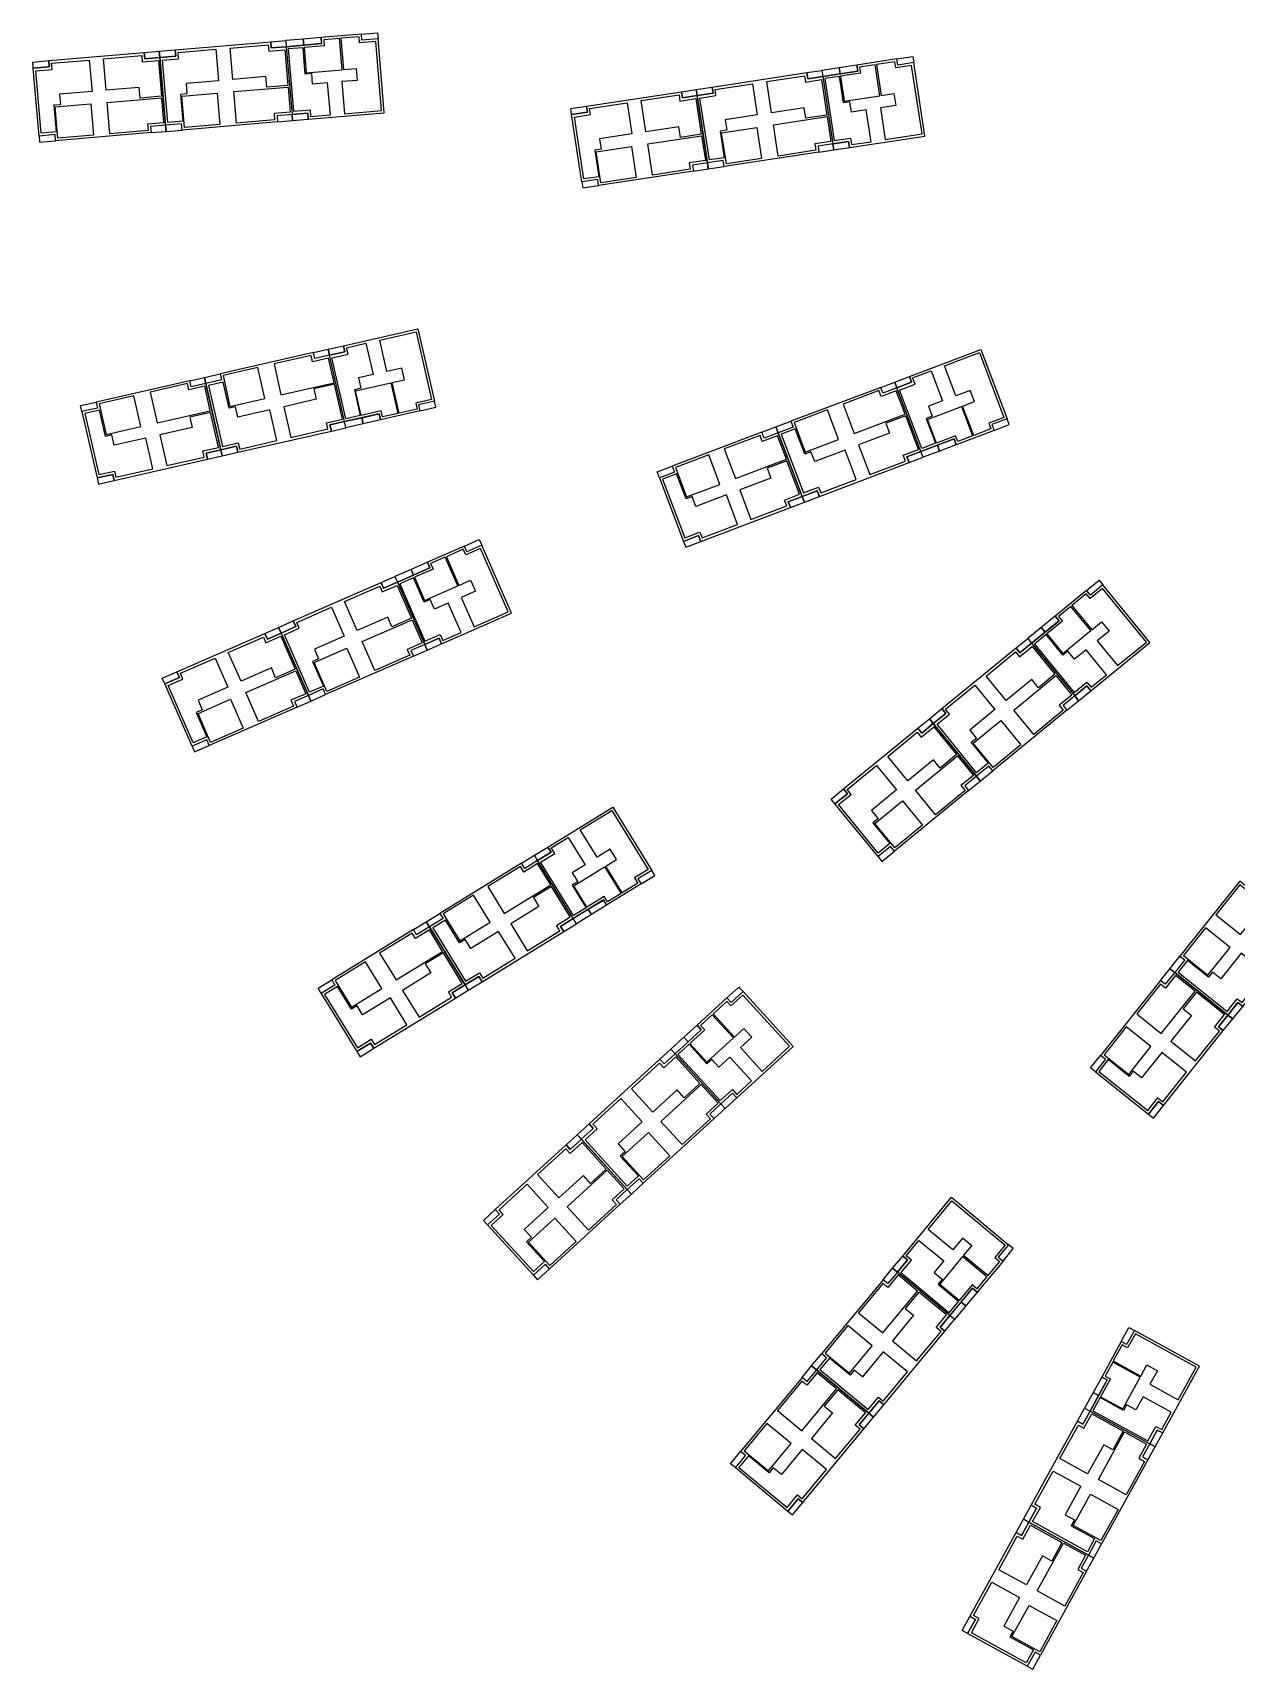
# Model space of a CAD drawing. Header units: millimetres. Extents: x 2243236 to 2245245, y 377909 to 380965.
# Drawn here: x 2243352 to 2243575.9, y 377953.7 to 378258.2 of the extents above; entities that cross this region are included whole.
import ezdxf

# ---------------------------------------------------------------- set-up
doc = ezdxf.new("R2010")
doc.units = ezdxf.units.MM
for name, color, linetype in [('планировка_квартир_1_тип_балконы', 6, 'Continuous'), ('планировка_квартир_1_тип_двухкомнатные', 2, 'Continuous'), ('планировка_квартир_1_тип_контур', 249, 'Continuous'), ('планировка_квартир_1_тип_однокомнатная', 5, 'Continuous'), ('планировка_квартир_1_тип_трехкомнатные', 1, 'Continuous'), ('планировка_квартир_тип_2_балконы', 6, 'Continuous'), ('планировка_квартир_тип_2_двухкомнатные', 2, 'Continuous'), ('планировка_квартир_тип_2_контур', 249, 'Continuous'), ('планировка_квартир_тип_2_однокомнатные', 5, 'Continuous'), ('планировка_квартир_тип_2_трехкомнатные', 1, 'Continuous')]:
    doc.layers.add(name, color=color, linetype=linetype)

msp = doc.modelspace()

# ---------------------------------------------------------------- linework, layer by layer
at = {"layer": 'планировка_квартир_1_тип_балконы'}
for points in [[(2243399.13, 378255.59), (2243402.39, 378255.87), (2243402.29, 378257.01), (2243399.03, 378256.73)], [(2243402.39, 378255.87), (2243405.7, 378256.15), (2243405.6, 378257.29), (2243402.29, 378257.01)], [(2243413.2, 378256.79), (2243413.1, 378257.93), (2243416.1, 378258.18), (2243416.2, 378257.05)], [(2243512.89, 378252.17), (2243512.72, 378253.3), (2243515.69, 378253.75), (2243515.86, 378252.62)], [(2243498.93, 378250.04), (2243502.16, 378250.54), (2243501.99, 378251.67), (2243498.76, 378251.18)], [(2243502.16, 378250.54), (2243505.44, 378251.04), (2243505.27, 378252.17), (2243501.99, 378251.67)], [(2243400.3, 378241.83), (2243403.23, 378242.08), (2243403.14, 378243.22), (2243400.2, 378242.97)], [(2243501, 378236.39), (2243503.91, 378236.83), (2243503.74, 378237.96), (2243500.83, 378237.52)], [(2243406.92, 378199.28), (2243409.79, 378199.93), (2243410.05, 378198.82), (2243407.18, 378198.17)], [(2243512.33, 378193.19), (2243515.08, 378194.23), (2243515.48, 378193.16), (2243512.73, 378192.12)], [(2243423.76, 378188.94), (2243424.01, 378187.83), (2243426.94, 378188.49), (2243426.69, 378189.61)], [(2243409.99, 378185.82), (2243413.18, 378186.53), (2243413.43, 378185.42), (2243410.24, 378184.7)], [(2243413.18, 378186.53), (2243416.41, 378187.27), (2243416.67, 378186.16), (2243413.43, 378185.42)], [(2243530.42, 378185.27), (2243530.83, 378184.2), (2243533.64, 378185.27), (2243533.24, 378186.33)], [(2243520.28, 378181.43), (2243523.38, 378182.6), (2243523.78, 378181.54), (2243520.68, 378180.36)], [(2243517.21, 378180.28), (2243520.28, 378181.43), (2243520.68, 378180.36), (2243517.62, 378179.2)], [(2243432.74, 378161.62), (2243432.29, 378162.67), (2243435.04, 378163.87), (2243435.5, 378162.83)], [(2243419.81, 378155.96), (2243422.8, 378157.27), (2243422.35, 378158.32), (2243419.35, 378157.01)], [(2243422.8, 378157.27), (2243425.84, 378158.6), (2243425.39, 378159.65), (2243422.35, 378158.32)], [(2243548.74, 378153.53), (2243548.01, 378154.42), (2243550.34, 378156.32), (2243551.06, 378155.43)], [(2243540.33, 378146.67), (2243542.9, 378148.77), (2243542.18, 378149.65), (2243539.61, 378147.55)], [(2243537.81, 378144.59), (2243540.33, 378146.67), (2243539.61, 378147.55), (2243537.08, 378145.48)], [(2243425.34, 378143.31), (2243428.04, 378144.49), (2243427.58, 378145.53), (2243424.88, 378144.35)], [(2243546.54, 378133.9), (2243548.82, 378135.76), (2243548.1, 378136.65), (2243545.82, 378134.78)], [(2243445.29, 378105.14), (2243447.8, 378106.68), (2243448.4, 378105.71), (2243445.89, 378104.17)], [(2243464.56, 378100.77), (2243465.16, 378099.8), (2243467.72, 378101.37), (2243467.12, 378102.34)], [(2243452.52, 378093.38), (2243455.31, 378095.09), (2243455.91, 378094.11), (2243453.12, 378092.4)], [(2243455.31, 378095.09), (2243458.14, 378096.82), (2243458.74, 378095.85), (2243455.91, 378094.11)], [(2243481.89, 378077.75), (2243481.12, 378078.6), (2243483.34, 378080.62), (2243484.11, 378079.78)], [(2243473.88, 378070.44), (2243476.33, 378072.67), (2243475.56, 378073.52), (2243473.11, 378071.28)], [(2243471.47, 378068.22), (2243473.88, 378070.44), (2243473.11, 378071.28), (2243470.69, 378069.07)], [(2243480.78, 378058.03), (2243482.95, 378060.01), (2243482.18, 378060.86), (2243480.01, 378058.87)], [(2243511.95, 378028.31), (2243513.83, 378030.58), (2243514.71, 378029.85), (2243512.83, 378027.59)], [(2243531.6, 378030.37), (2243532.48, 378029.64), (2243534.39, 378031.96), (2243533.51, 378032.69)], [(2243524.67, 378022.02), (2243526.79, 378024.57), (2243527.67, 378023.84), (2243525.55, 378021.29)], [(2243522.58, 378019.5), (2243524.67, 378022.02), (2243525.55, 378021.29), (2243523.46, 378018.77)], [(2243555.47, 378014.11), (2243554.47, 378014.67), (2243555.92, 378017.3), (2243556.92, 378016.75)], [(2243550.24, 378004.61), (2243551.84, 378007.52), (2243550.84, 378008.07), (2243549.24, 378005.16)], [(2243548.67, 378001.74), (2243550.24, 378004.61), (2243549.24, 378005.16), (2243547.67, 378002.29)], [(2243560.77, 377995.08), (2243562.19, 377997.66), (2243561.19, 377998.21), (2243559.77, 377995.63)]]:
    msp.add_lwpolyline(points, close=True, dxfattribs=at)
at = {"layer": 'планировка_квартир_1_тип_двухкомнатные'}
for points in [[(2243400.46, 378243.56), (2243403.55, 378243.82), (2243403.65, 378242.58), (2243407.33, 378242.89), (2243406.82, 378248.86), (2243404.04, 378248.62), (2243403.87, 378250.57), (2243402.67, 378250.47), (2243402.25, 378255.4), (2243399.48, 378255.17)], [(2243501.05, 378238.13), (2243504.11, 378238.59), (2243504.3, 378237.36), (2243507.95, 378237.91), (2243507.05, 378243.83), (2243504.29, 378243.41), (2243503.99, 378245.35), (2243502.8, 378245.17), (2243502.06, 378250.06), (2243499.31, 378249.65)], [(2243407.61, 378197.68), (2243410.62, 378198.37), (2243410.34, 378199.58), (2243413.94, 378200.4), (2243415.27, 378194.57), (2243412.55, 378193.95), (2243412.98, 378192.04), (2243411.8, 378191.77), (2243412.9, 378186.94), (2243410.19, 378186.32)], [(2243513.22, 378191.7), (2243516.11, 378192.8), (2243515.67, 378193.96), (2243519.12, 378195.27), (2243521.24, 378189.67), (2243518.63, 378188.68), (2243519.32, 378186.85), (2243518.2, 378186.42), (2243519.95, 378181.79), (2243517.35, 378180.81)], [(2243424.94, 378145), (2243427.77, 378146.24), (2243428.27, 378145.09), (2243431.65, 378146.57), (2243429.26, 378152.06), (2243426.7, 378150.94), (2243425.91, 378152.73), (2243424.81, 378152.25), (2243422.82, 378156.79), (2243420.27, 378155.67)], [(2243545.7, 378135.42), (2243548.09, 378137.38), (2243548.88, 378136.41), (2243551.74, 378138.74), (2243547.95, 378143.38), (2243545.79, 378141.61), (2243544.55, 378143.13), (2243543.62, 378142.37), (2243540.48, 378146.2), (2243538.33, 378144.44)], [(2243446.45, 378103.85), (2243449.09, 378105.47), (2243448.43, 378106.53), (2243451.58, 378108.47), (2243454.71, 378103.36), (2243452.33, 378101.9), (2243453.36, 378100.23), (2243452.33, 378099.6), (2243454.92, 378095.38), (2243452.55, 378093.92)], [(2243479.85, 378059.5), (2243482.14, 378061.58), (2243482.98, 378060.66), (2243485.71, 378063.15), (2243481.67, 378067.57), (2243479.61, 378065.69), (2243478.28, 378067.13), (2243477.39, 378066.32), (2243474.06, 378069.98), (2243472, 378068.1)], [(2243513.46, 378027.46), (2243515.44, 378029.84), (2243514.47, 378030.64), (2243516.83, 378033.48), (2243521.44, 378029.66), (2243519.66, 378027.51), (2243521.16, 378026.26), (2243520.39, 378025.33), (2243524.21, 378022.17), (2243522.43, 378020.03)], [(2243559.42, 377996.18), (2243560.91, 377998.89), (2243562.01, 377998.29), (2243563.79, 378001.52), (2243558.54, 378004.41), (2243557.19, 378001.96), (2243555.48, 378002.9), (2243554.9, 378001.85), (2243550.56, 378004.23), (2243549.21, 378001.79)]]:
    msp.add_lwpolyline(points, close=True, dxfattribs=at)
at = {"layer": 'планировка_квартир_1_тип_контур'}
for points in [[(2243400.2, 378242.97), (2243403.14, 378243.22), (2243403.23, 378242.08), (2243417.37, 378243.28), (2243416.2, 378257.05), (2243413.2, 378256.79), (2243413.1, 378257.93), (2243405.6, 378257.29), (2243405.7, 378256.15), (2243399.13, 378255.59), (2243400.2, 378242.97)], [(2243500.83, 378237.52), (2243503.74, 378237.96), (2243503.91, 378236.83), (2243517.94, 378238.96), (2243515.86, 378252.62), (2243512.89, 378252.17), (2243512.72, 378253.3), (2243505.27, 378252.17), (2243505.45, 378251.04), (2243498.93, 378250.04), (2243500.83, 378237.52)], [(2243407.18, 378198.17), (2243410.05, 378198.82), (2243409.79, 378199.93), (2243423.63, 378203.08), (2243426.69, 378189.61), (2243423.76, 378188.94), (2243424.01, 378187.83), (2243416.67, 378186.16), (2243416.41, 378187.27), (2243409.99, 378185.82), (2243407.18, 378198.17)], [(2243512.73, 378192.12), (2243515.48, 378193.16), (2243515.08, 378194.23), (2243528.34, 378199.25), (2243533.24, 378186.33), (2243530.42, 378185.27), (2243530.83, 378184.2), (2243523.78, 378181.54), (2243523.38, 378182.6), (2243517.21, 378180.28), (2243512.73, 378192.12)], [(2243424.88, 378144.35), (2243427.58, 378145.53), (2243428.04, 378144.49), (2243441.03, 378150.17), (2243435.5, 378162.83), (2243432.74, 378161.62), (2243432.29, 378162.67), (2243425.39, 378159.65), (2243425.84, 378158.6), (2243419.81, 378155.96), (2243424.88, 378144.35)], [(2243545.82, 378134.78), (2243548.1, 378136.65), (2243548.82, 378135.76), (2243559.8, 378144.74), (2243551.06, 378155.43), (2243548.74, 378153.53), (2243548.01, 378154.42), (2243542.18, 378149.65), (2243542.9, 378148.77), (2243537.81, 378144.59), (2243545.82, 378134.78)], [(2243445.89, 378104.17), (2243448.4, 378105.71), (2243447.8, 378106.68), (2243459.89, 378114.11), (2243467.12, 378102.34), (2243464.56, 378100.77), (2243465.16, 378099.8), (2243458.74, 378095.85), (2243458.14, 378096.83), (2243452.52, 378093.38), (2243445.89, 378104.17)], [(2243480.01, 378058.87), (2243482.18, 378060.86), (2243482.95, 378060.01), (2243493.43, 378069.58), (2243484.11, 378079.78), (2243481.89, 378077.75), (2243481.12, 378078.6), (2243475.56, 378073.52), (2243476.33, 378072.67), (2243471.47, 378068.22), (2243480.01, 378058.87)], [(2243512.83, 378027.59), (2243514.71, 378029.85), (2243513.83, 378030.58), (2243522.88, 378041.5), (2243533.51, 378032.69), (2243531.6, 378030.37), (2243532.48, 378029.64), (2243527.67, 378023.84), (2243526.79, 378024.57), (2243522.58, 378019.5), (2243512.83, 378027.59)], [(2243559.77, 377995.63), (2243561.19, 377998.21), (2243562.19, 377997.66), (2243569.02, 378010.09), (2243556.92, 378016.75), (2243555.47, 378014.11), (2243554.47, 378014.67), (2243550.84, 378008.07), (2243551.84, 378007.52), (2243548.67, 378001.74), (2243559.77, 377995.63)]]:
    msp.add_lwpolyline(points, close=True, dxfattribs=at)
at = {"layer": 'планировка_квартир_1_тип_однокомнатная'}
for points in [[(2243409.53, 378251.31), (2243409.04, 378257.13), (2243406.1, 378256.88), (2243406.19, 378255.74), (2243402.43, 378255.42), (2243402.83, 378250.74)], [(2243509.59, 378246.46), (2243508.71, 378252.23), (2243505.8, 378251.79), (2243505.97, 378250.66), (2243502.23, 378250.09), (2243502.94, 378245.45)], [(2243418.6, 378193.05), (2243419.89, 378187.36), (2243417.01, 378186.7), (2243416.76, 378187.82), (2243413.08, 378186.98), (2243412.04, 378191.56)], [(2243524.75, 378188.63), (2243526.81, 378183.17), (2243524.05, 378182.12), (2243523.65, 378183.19), (2243520.12, 378181.85), (2243518.45, 378186.25)], [(2243431.03, 378155.25), (2243428.69, 378160.6), (2243425.99, 378159.42), (2243426.45, 378158.37), (2243422.98, 378156.86), (2243424.87, 378152.56)], [(2243548.8, 378146.94), (2243545.11, 378151.46), (2243542.83, 378149.59), (2243543.55, 378148.71), (2243540.62, 378146.32), (2243543.59, 378142.68)], [(2243458.35, 378103), (2243461.41, 378098.03), (2243458.89, 378096.48), (2243458.3, 378097.45), (2243455.08, 378095.47), (2243452.62, 378099.48)], [(2243482.32, 378071.17), (2243478.39, 378075.48), (2243476.21, 378073.49), (2243476.98, 378072.65), (2243474.19, 378070.1), (2243477.35, 378066.63)], [(2243525, 378030.49), (2243529.49, 378026.76), (2243527.61, 378024.49), (2243526.73, 378025.22), (2243524.32, 378022.31), (2243520.71, 378025.3)], [(2243558, 378008.02), (2243552.89, 378010.84), (2243551.46, 378008.25), (2243552.46, 378007.7), (2243550.64, 378004.39), (2243554.76, 378002.13)]]:
    msp.add_lwpolyline(points, close=True, dxfattribs=at)
at = {"layer": 'планировка_квартир_1_тип_трехкомнатные'}
for points in [[(2243409.98, 378243.12), (2243416.87, 378243.7), (2243415.78, 378256.55), (2243412.78, 378256.3), (2243412.68, 378257.44), (2243409.28, 378257.15), (2243409.77, 378251.33), (2243412.13, 378251.53), (2243412.32, 378249.32), (2243409.47, 378249.08)], [(2243510.58, 378238.31), (2243517.41, 378239.35), (2243515.48, 378252.1), (2243512.51, 378251.65), (2243512.33, 378252.78), (2243508.95, 378252.27), (2243509.83, 378246.49), (2243512.17, 378246.85), (2243512.51, 378244.66), (2243509.68, 378244.23)], [(2243416.54, 378200.99), (2243423.28, 378202.53), (2243426.14, 378189.95), (2243423.21, 378189.28), (2243423.46, 378188.17), (2243420.13, 378187.41), (2243418.83, 378193.1), (2243421.14, 378193.63), (2243420.65, 378195.79), (2243417.86, 378195.16)], [(2243521.61, 378196.21), (2243528.08, 378198.66), (2243532.64, 378186.6), (2243529.83, 378185.53), (2243530.24, 378184.47), (2243527.04, 378183.25), (2243524.97, 378188.71), (2243527.19, 378189.55), (2243526.4, 378191.63), (2243523.73, 378190.61)], [(2243434.09, 378147.64), (2243440.43, 378150.41), (2243435.26, 378162.23), (2243432.51, 378161.02), (2243432.05, 378162.07), (2243428.92, 378160.7), (2243431.25, 378155.35), (2243433.43, 378156.3), (2243434.31, 378154.27), (2243431.69, 378153.12)], [(2243553.8, 378140.43), (2243559.16, 378144.8), (2243551, 378154.79), (2243548.67, 378152.89), (2243547.95, 378153.77), (2243545.3, 378151.61), (2243548.99, 378147.09), (2243550.83, 378148.59), (2243552.23, 378146.87), (2243550.01, 378145.06)], [(2243453.84, 378109.86), (2243459.73, 378113.48), (2243466.49, 378102.49), (2243463.93, 378100.92), (2243464.53, 378099.94), (2243461.61, 378098.15), (2243458.56, 378103.13), (2243460.58, 378104.37), (2243459.42, 378106.25), (2243456.98, 378104.76)], [(2243487.67, 378064.94), (2243492.78, 378069.61), (2243484.08, 378079.13), (2243481.86, 378077.11), (2243481.09, 378077.95), (2243478.57, 378075.64), (2243482.5, 378071.33), (2243484.25, 378072.93), (2243485.75, 378071.29), (2243483.63, 378069.37)], [(2243518.53, 378035.53), (2243522.94, 378040.85), (2243532.87, 378032.62), (2243530.95, 378030.31), (2243531.83, 378029.58), (2243529.65, 378026.95), (2243525.16, 378030.67), (2243526.67, 378032.5), (2243524.96, 378033.91), (2243523.14, 378031.71)], [(2243565.07, 378003.85), (2243568.4, 378009.91), (2243557.1, 378016.13), (2243555.65, 378013.49), (2243554.65, 378014.04), (2243553, 378011.05), (2243558.12, 378008.23), (2243559.26, 378010.31), (2243561.2, 378009.24), (2243559.82, 378006.74)]]:
    msp.add_lwpolyline(points, close=True, dxfattribs=at)
at = {"layer": 'планировка_квартир_тип_2_балконы'}
for points in [[(2243396.25, 378256.5), (2243399.03, 378256.73), (2243399.13, 378255.59), (2243396.35, 378255.35)], [(2243354.94, 378252.99), (2243355.04, 378251.84), (2243352.06, 378251.59), (2243351.96, 378252.73)], [(2243372.72, 378254.5), (2243375.5, 378254.73), (2243375.59, 378253.59), (2243372.81, 378253.35)], [(2243378.48, 378254.99), (2243378.57, 378253.84), (2243375.59, 378253.59), (2243375.5, 378254.73)], [(2243496, 378250.76), (2243498.76, 378251.18), (2243498.93, 378250.04), (2243496.17, 378249.62)], [(2243472.65, 378247.21), (2243475.4, 378247.63), (2243475.58, 378246.5), (2243472.82, 378246.08)], [(2243478.36, 378248.08), (2243478.53, 378246.94), (2243475.58, 378246.5), (2243475.4, 378247.63)], [(2243455.01, 378244.54), (2243455.18, 378243.4), (2243452.22, 378242.95), (2243452.05, 378244.09)], [(2243373.89, 378240.73), (2243373.98, 378239.6), (2243376.76, 378239.83), (2243376.67, 378240.97)], [(2243376.67, 378240.97), (2243376.76, 378239.83), (2243379.74, 378240.08), (2243379.65, 378241.22), (2243376.67, 378240.97)], [(2243397.42, 378242.73), (2243397.52, 378241.6), (2243400.3, 378241.83), (2243400.2, 378242.97)], [(2243353.13, 378238.97), (2243353.23, 378237.83), (2243356.21, 378238.08), (2243356.11, 378239.22), (2243353.13, 378238.97)], [(2243498.07, 378237.1), (2243498.24, 378235.97), (2243501, 378236.39), (2243500.83, 378237.52)], [(2243477.48, 378233.98), (2243477.65, 378232.85), (2243480.61, 378233.3), (2243480.43, 378234.42), (2243477.48, 378233.98)], [(2243474.72, 378233.56), (2243474.89, 378232.43), (2243477.65, 378232.85), (2243477.48, 378233.98)], [(2243454.12, 378230.43), (2243454.3, 378229.3), (2243457.25, 378229.75), (2243457.08, 378230.88), (2243454.12, 378230.43)], [(2243404.46, 378197.55), (2243404.2, 378198.66), (2243406.92, 378199.28), (2243407.18, 378198.17)], [(2243384.14, 378192.93), (2243383.89, 378194.04), (2243386.81, 378194.7), (2243387.06, 378193.59), (2243384.14, 378192.93)], [(2243381.42, 378192.31), (2243381.17, 378193.42), (2243383.89, 378194.04), (2243384.14, 378192.93)], [(2243510.12, 378191.13), (2243509.72, 378192.2), (2243512.33, 378193.19), (2243512.73, 378192.12)], [(2243361.11, 378187.69), (2243360.86, 378188.8), (2243363.78, 378189.47), (2243364.03, 378188.35), (2243361.11, 378187.69)], [(2243407.52, 378184.08), (2243410.24, 378184.7), (2243409.99, 378185.82), (2243407.26, 378185.2)], [(2243490.64, 378183.76), (2243490.23, 378184.83), (2243493.03, 378185.89), (2243493.44, 378184.82), (2243490.64, 378183.76)], [(2243488.03, 378182.77), (2243487.63, 378183.84), (2243490.23, 378184.83), (2243490.64, 378183.76)], [(2243384.49, 378178.84), (2243387.21, 378179.46), (2243386.95, 378180.58), (2243384.23, 378179.96)], [(2243390.12, 378180.12), (2243389.87, 378181.24), (2243386.95, 378180.58), (2243387.21, 378179.46)], [(2243515.01, 378178.21), (2243517.62, 378179.2), (2243517.21, 378180.28), (2243514.6, 378179.29)], [(2243468.55, 378175.4), (2243468.14, 378176.46), (2243470.94, 378177.52), (2243471.35, 378176.45), (2243468.55, 378175.4)], [(2243367.09, 378174.88), (2243366.84, 378176), (2243363.92, 378175.34), (2243364.18, 378174.22)], [(2243492.92, 378169.85), (2243495.53, 378170.84), (2243495.12, 378171.92), (2243492.51, 378170.93)], [(2243498.33, 378171.9), (2243497.92, 378172.97), (2243495.12, 378171.92), (2243495.53, 378170.84)], [(2243476.23, 378163.54), (2243475.83, 378164.61), (2243473.03, 378163.55), (2243473.44, 378162.48)], [(2243416.79, 378155.89), (2243419.35, 378157.01), (2243419.81, 378155.96), (2243417.25, 378154.84)], [(2243395.15, 378146.43), (2243397.71, 378147.55), (2243398.17, 378146.49), (2243395.61, 378145.37)], [(2243400.44, 378148.74), (2243400.91, 378147.69), (2243398.17, 378146.49), (2243397.71, 378147.55)], [(2243422.33, 378143.24), (2243422.78, 378142.19), (2243425.34, 378143.31), (2243424.88, 378144.35)], [(2243534.92, 378143.72), (2243537.08, 378145.48), (2243537.81, 378144.59), (2243535.64, 378142.83)], [(2243378.8, 378139.28), (2243379.26, 378138.22), (2243376.53, 378137.03), (2243376.06, 378138.08)], [(2243400.68, 378133.77), (2243401.14, 378132.72), (2243403.7, 378133.84), (2243403.24, 378134.89)], [(2243403.24, 378134.89), (2243403.7, 378133.84), (2243406.44, 378135.04), (2243405.98, 378136.09), (2243403.24, 378134.89)], [(2243543.66, 378133.02), (2243544.38, 378132.13), (2243546.54, 378133.9), (2243545.82, 378134.78)], [(2243516.62, 378128.77), (2243518.78, 378130.54), (2243519.51, 378129.65), (2243517.35, 378127.88)], [(2243521.1, 378132.43), (2243521.83, 378131.54), (2243519.51, 378129.65), (2243518.78, 378130.54)], [(2243381.6, 378125.42), (2243382.06, 378124.38), (2243384.8, 378125.58), (2243384.34, 378126.62), (2243381.6, 378125.42)], [(2243527.52, 378119.84), (2243528.25, 378118.96), (2243530.56, 378120.85), (2243529.84, 378121.73), (2243527.52, 378119.84)], [(2243525.36, 378118.07), (2243526.09, 378117.19), (2243528.25, 378118.96), (2243527.52, 378119.84)], [(2243502.81, 378117.49), (2243503.54, 378116.59), (2243501.22, 378114.7), (2243500.49, 378115.59)], [(2243509.23, 378104.9), (2243509.95, 378104.01), (2243512.27, 378105.9), (2243511.55, 378106.79), (2243509.23, 378104.9)], [(2243443.51, 378102.71), (2243442.92, 378103.68), (2243445.29, 378105.14), (2243445.89, 378104.17)], [(2243425.77, 378091.8), (2243425.17, 378092.77), (2243427.72, 378094.34), (2243428.32, 378093.37), (2243425.77, 378091.8)], [(2243423.39, 378090.34), (2243422.79, 378091.31), (2243425.17, 378092.77), (2243425.77, 378091.8)], [(2243450.75, 378090.94), (2243453.12, 378092.4), (2243452.52, 378093.38), (2243450.15, 378091.92)], [(2243564.42, 378083.33), (2243563.53, 378084.04), (2243565.4, 378086.37), (2243566.29, 378085.66), (2243564.42, 378083.33)], [(2243405.64, 378079.43), (2243405.05, 378080.41), (2243407.59, 378081.97), (2243408.19, 378081), (2243405.64, 378079.43)], [(2243435.55, 378081.6), (2243434.95, 378082.58), (2243432.4, 378081.01), (2243433, 378080.03)], [(2243562.68, 378081.15), (2243561.79, 378081.86), (2243563.53, 378084.04), (2243564.42, 378083.33)], [(2243430.62, 378078.57), (2243433, 378080.03), (2243432.4, 378081.01), (2243430.02, 378079.55)], [(2243577.08, 378077.03), (2243576.18, 378077.75), (2243574.31, 378075.42), (2243575.21, 378074.7)], [(2243573.47, 378072.52), (2243575.21, 378074.7), (2243574.31, 378075.42), (2243572.57, 378073.24)], [(2243415.42, 378069.23), (2243414.82, 378070.21), (2243412.27, 378068.65), (2243412.88, 378067.67)], [(2243468.63, 378067.19), (2243470.69, 378069.07), (2243471.47, 378068.22), (2243469.41, 378066.34)], [(2243549.67, 378064.88), (2243548.78, 378065.59), (2243550.65, 378067.93), (2243551.54, 378067.21), (2243549.67, 378064.88)], [(2243477.95, 378056.99), (2243478.72, 378056.15), (2243480.78, 378058.03), (2243480.01, 378058.87)], [(2243562.33, 378058.59), (2243561.43, 378059.3), (2243559.56, 378056.97), (2243560.46, 378056.25)], [(2243455.46, 378055.16), (2243456.23, 378054.31), (2243454.02, 378052.3), (2243453.25, 378053.15)], [(2243451.19, 378051.27), (2243453.25, 378053.15), (2243454.03, 378052.3), (2243451.96, 378050.42)], [(2243460.5, 378041.06), (2243461.27, 378040.22), (2243463.33, 378042.1), (2243462.56, 378042.95)], [(2243462.56, 378042.95), (2243463.33, 378042.1), (2243465.54, 378044.12), (2243464.77, 378044.96), (2243462.56, 378042.95)], [(2243438.01, 378039.24), (2243438.79, 378038.39), (2243436.58, 378036.37), (2243435.8, 378037.22)], [(2243445.12, 378027.02), (2243445.89, 378026.18), (2243448.1, 378028.19), (2243447.33, 378029.04), (2243445.12, 378027.02)], [(2243511.05, 378025.44), (2243510.17, 378026.17), (2243511.95, 378028.31), (2243512.83, 378027.59)], [(2243521.68, 378016.62), (2243523.46, 378018.77), (2243522.58, 378019.5), (2243520.8, 378017.36)], [(2243497.75, 378009.4), (2243496.87, 378010.13), (2243498.78, 378012.43), (2243499.66, 378011.7), (2243497.75, 378009.4)], [(2243495.97, 378007.25), (2243495.09, 378007.98), (2243496.87, 378010.13), (2243497.75, 378009.4)], [(2243510.3, 378002.89), (2243509.41, 378003.62), (2243507.5, 378001.32), (2243508.39, 378000.58)], [(2243506.61, 377998.44), (2243508.39, 378000.58), (2243507.5, 378001.32), (2243505.72, 377999.17)], [(2243546.32, 377999.85), (2243547.67, 378002.29), (2243548.67, 378001.74), (2243547.33, 377999.29)], [(2243482.68, 377991.21), (2243481.8, 377991.94), (2243483.71, 377994.25), (2243484.59, 377993.52), (2243482.68, 377991.21)], [(2243558.42, 377993.19), (2243559.42, 377992.64), (2243560.77, 377995.08), (2243559.77, 377995.63)], [(2243495.22, 377984.7), (2243494.34, 377985.43), (2243492.43, 377983.13), (2243493.32, 377982.4)], [(2243534.93, 377979.15), (2243536.28, 377981.6), (2243537.29, 377981.04), (2243535.94, 377978.6)], [(2243537.72, 377984.22), (2243538.73, 377983.66), (2243537.29, 377981.04), (2243536.28, 377981.6)], [(2243548.38, 377974.94), (2243549.38, 377974.39), (2243550.82, 377977.01), (2243549.82, 377977.56), (2243548.38, 377974.94)], [(2243547.04, 377972.49), (2243548.04, 377971.94), (2243549.38, 377974.39), (2243548.38, 377974.94)], [(2243526.33, 377963.52), (2243527.34, 377962.97), (2243525.9, 377960.35), (2243524.89, 377960.9)], [(2243537, 377954.24), (2243538, 377953.69), (2243539.44, 377956.31), (2243538.44, 377956.86), (2243537, 377954.24)]]:
    msp.add_lwpolyline(points, close=True, dxfattribs=at)
at = {"layer": 'планировка_квартир_тип_2_двухкомнатные'}
for points in [[(2243388.68, 378255.34), (2243395.76, 378255.94), (2243395.86, 378254.77), (2243398.87, 378255.03), (2243399.43, 378248.38), (2243395.49, 378248.04), (2243395.33, 378250.01), (2243389.18, 378249.49)], [(2243365.15, 378253.34), (2243372.23, 378253.94), (2243372.33, 378252.77), (2243375.33, 378253.03), (2243375.9, 378246.38), (2243371.96, 378246.04), (2243371.79, 378248.01), (2243365.64, 378247.49)], [(2243488.52, 378249.11), (2243495.55, 378250.17), (2243495.73, 378249.01), (2243498.71, 378249.46), (2243499.71, 378242.87), (2243495.8, 378242.27), (2243495.5, 378244.22), (2243489.4, 378243.3)], [(2243399.46, 378248.08), (2243399.86, 378243.42), (2243396.85, 378243.16), (2243396.95, 378241.97), (2243389.87, 378241.37), (2243389.37, 378247.22)], [(2243465.17, 378245.56), (2243472.2, 378246.63), (2243472.37, 378245.47), (2243475.35, 378245.92), (2243476.35, 378239.33), (2243472.45, 378238.72), (2243472.15, 378240.68), (2243466.05, 378239.75)], [(2243375.92, 378246.08), (2243376.32, 378241.42), (2243373.32, 378241.16), (2243373.42, 378239.97), (2243366.33, 378239.37), (2243365.84, 378245.22)], [(2243499.75, 378242.57), (2243500.46, 378237.94), (2243497.47, 378237.49), (2243497.65, 378236.31), (2243490.63, 378235.24), (2243489.75, 378241.05)], [(2243476.4, 378239.02), (2243477.1, 378234.4), (2243474.12, 378233.95), (2243474.3, 378232.77), (2243467.27, 378231.7), (2243466.39, 378237.5)], [(2243408.02, 378193.07), (2243406.98, 378197.63), (2243404.04, 378196.97), (2243403.78, 378198.13), (2243396.85, 378196.55), (2243398.15, 378190.83)], [(2243384.99, 378187.84), (2243383.95, 378192.4), (2243381.01, 378191.73), (2243380.74, 378192.89), (2243373.81, 378191.32), (2243375.12, 378185.59)], [(2243399.96, 378182.88), (2243406.89, 378184.46), (2243406.63, 378185.6), (2243409.57, 378186.27), (2243408.09, 378192.77), (2243404.23, 378191.91), (2243404.67, 378189.98), (2243398.65, 378188.61)], [(2243514.27, 378187.2), (2243512.61, 378191.57), (2243509.79, 378190.5), (2243509.37, 378191.62), (2243502.72, 378189.1), (2243504.8, 378183.61)], [(2243376.92, 378177.64), (2243383.85, 378179.22), (2243383.59, 378180.37), (2243386.53, 378181.03), (2243385.05, 378187.54), (2243381.2, 378186.67), (2243381.63, 378184.74), (2243375.62, 378183.37)], [(2243507.68, 378175.99), (2243514.33, 378178.5), (2243513.91, 378179.6), (2243516.73, 378180.67), (2243514.37, 378186.91), (2243510.67, 378185.51), (2243511.37, 378183.67), (2243505.6, 378181.48)], [(2243492.17, 378178.83), (2243490.52, 378183.21), (2243487.7, 378182.14), (2243487.28, 378183.25), (2243480.63, 378180.74), (2243482.71, 378175.25)], [(2243485.59, 378167.62), (2243492.24, 378170.14), (2243491.82, 378171.24), (2243494.64, 378172.31), (2243492.28, 378178.54), (2243488.58, 378177.15), (2243489.28, 378175.3), (2243483.51, 378173.12)], [(2243409.99, 378152.36), (2243416.51, 378155.21), (2243416.98, 378154.13), (2243419.74, 378155.34), (2243422.41, 378149.23), (2243418.79, 378147.64), (2243418, 378149.45), (2243412.35, 378146.98)], [(2243422.54, 378148.95), (2243424.41, 378144.66), (2243421.65, 378143.46), (2243422.13, 378142.36), (2243415.61, 378139.52), (2243413.26, 378144.89)], [(2243388.35, 378142.9), (2243394.87, 378145.75), (2243395.34, 378144.67), (2243398.1, 378145.88), (2243400.77, 378139.77), (2243397.15, 378138.17), (2243396.36, 378139.99), (2243390.71, 378137.51)], [(2243529.32, 378138.49), (2243534.83, 378142.98), (2243535.57, 378142.07), (2243537.91, 378143.98), (2243542.12, 378138.82), (2243539.07, 378136.31), (2243537.82, 378137.84), (2243533.04, 378133.94)], [(2243400.89, 378139.48), (2243402.77, 378135.2), (2243400.01, 378133.99), (2243400.48, 378132.9), (2243393.97, 378130.05), (2243391.62, 378135.43)], [(2243542.32, 378138.58), (2243545.28, 378134.96), (2243542.94, 378133.05), (2243543.7, 378132.12), (2243538.19, 378127.63), (2243534.48, 378132.17)], [(2243511.03, 378123.54), (2243516.53, 378128.04), (2243517.28, 378127.13), (2243519.61, 378129.04), (2243523.83, 378123.87), (2243520.78, 378121.36), (2243519.52, 378122.9), (2243514.75, 378118.99)], [(2243524.03, 378123.63), (2243526.99, 378120.01), (2243524.65, 378118.1), (2243525.41, 378117.18), (2243519.9, 378112.68), (2243516.19, 378117.23)], [(2243448.33, 378099.62), (2243445.88, 378103.6), (2243443.31, 378102.03), (2243442.68, 378103.04), (2243436.63, 378099.32), (2243439.7, 378094.32)], [(2243583.01, 378098.31), (2243579.35, 378101.24), (2243577.47, 378098.88), (2243576.54, 378099.63), (2243572.1, 378094.07), (2243576.68, 378090.41)], [(2243443.97, 378087.37), (2243450.03, 378091.1), (2243449.41, 378092.1), (2243451.98, 378093.68), (2243448.49, 378099.36), (2243445.11, 378097.29), (2243446.15, 378095.61), (2243440.89, 378092.38)], [(2243428.2, 378087.25), (2243425.75, 378091.24), (2243423.18, 378089.66), (2243422.56, 378090.67), (2243416.5, 378086.95), (2243419.58, 378081.95)], [(2243423.85, 378075.01), (2243429.9, 378078.73), (2243429.29, 378079.73), (2243431.85, 378081.31), (2243428.36, 378086.99), (2243424.99, 378084.93), (2243426.03, 378083.24), (2243420.77, 378080.01)], [(2243568.25, 378079.87), (2243564.6, 378082.79), (2243562.72, 378080.43), (2243561.79, 378081.18), (2243557.35, 378075.63), (2243561.93, 378071.96)], [(2243568.3, 378066.87), (2243572.74, 378072.42), (2243571.82, 378073.16), (2243573.7, 378075.51), (2243568.5, 378079.67), (2243566.02, 378076.59), (2243567.56, 378075.36), (2243563.71, 378070.54)], [(2243463.33, 378061.66), (2243468.58, 378066.46), (2243469.38, 378065.59), (2243471.6, 378067.62), (2243476.1, 378062.7), (2243473.18, 378060.02), (2243471.85, 378061.48), (2243467.3, 378057.32)], [(2243476.31, 378062.47), (2243479.46, 378059.01), (2243477.23, 378056.98), (2243478.04, 378056.1), (2243472.79, 378051.31), (2243468.83, 378055.64)], [(2243445.89, 378045.74), (2243451.14, 378050.53), (2243451.93, 378049.66), (2243454.16, 378051.69), (2243458.65, 378046.77), (2243455.74, 378044.1), (2243454.41, 378045.56), (2243449.85, 378041.4)], [(2243458.86, 378046.54), (2243462.02, 378043.09), (2243459.79, 378041.05), (2243460.59, 378040.17), (2243455.34, 378035.38), (2243451.39, 378039.72)], [(2243516.6, 378024.06), (2243513, 378027.05), (2243511.07, 378024.72), (2243510.15, 378025.49), (2243505.62, 378020.01), (2243510.14, 378016.27)], [(2243516.41, 378011.06), (2243520.95, 378016.54), (2243520.04, 378017.29), (2243521.97, 378019.61), (2243516.83, 378023.86), (2243514.3, 378020.83), (2243515.83, 378019.56), (2243511.89, 378014.81)], [(2243501.52, 378005.88), (2243497.92, 378008.86), (2243496, 378006.54), (2243495.08, 378007.3), (2243490.54, 378001.83), (2243495.06, 377998.08)], [(2243501.34, 377992.88), (2243505.88, 377998.35), (2243504.97, 377999.1), (2243506.89, 378001.42), (2243501.76, 378005.68), (2243499.23, 378002.64), (2243500.75, 378001.38), (2243496.82, 377996.63)], [(2243543.08, 377992.91), (2243546.51, 377999.13), (2243547.54, 377998.57), (2243549, 378001.21), (2243554.84, 377997.99), (2243552.94, 377994.53), (2243551.21, 377995.48), (2243548.23, 377990.07)], [(2243555.11, 377997.85), (2243559.2, 377995.59), (2243557.75, 377992.95), (2243558.8, 377992.37), (2243555.37, 377986.15), (2243550.23, 377988.98)], [(2243531.7, 377972.21), (2243535.12, 377978.44), (2243536.16, 377977.87), (2243537.61, 377980.51), (2243543.45, 377977.3), (2243541.55, 377973.83), (2243539.82, 377974.78), (2243536.85, 377969.38)], [(2243543.72, 377977.15), (2243547.82, 377974.9), (2243546.37, 377972.25), (2243547.41, 377971.68), (2243543.98, 377965.45), (2243538.84, 377968.28)]]:
    msp.add_lwpolyline(points, close=True, dxfattribs=at)
at = {"layer": 'планировка_квартир_тип_2_контур'}
for points in [[(2243400.2, 378242.97), (2243397.42, 378242.73), (2243397.52, 378241.6), (2243379.74, 378240.08), (2243379.65, 378241.22), (2243376.67, 378240.97), (2243375.59, 378253.59), (2243375.59, 378253.59), (2243378.57, 378253.84), (2243378.48, 378254.99), (2243396.25, 378256.5), (2243396.35, 378255.35), (2243399.13, 378255.59), (2243400.2, 378242.97)], [(2243376.67, 378240.97), (2243373.89, 378240.73), (2243373.98, 378239.6), (2243356.21, 378238.08), (2243356.11, 378239.22), (2243353.13, 378238.97), (2243352.06, 378251.59), (2243352.06, 378251.59), (2243355.04, 378251.84), (2243354.94, 378252.99), (2243372.72, 378254.5), (2243372.81, 378253.35), (2243375.59, 378253.59), (2243376.67, 378240.97)], [(2243500.83, 378237.52), (2243498.07, 378237.1), (2243498.24, 378235.97), (2243480.61, 378233.3), (2243480.43, 378234.42), (2243477.48, 378233.98), (2243475.58, 378246.5), (2243475.58, 378246.5), (2243478.53, 378246.94), (2243478.36, 378248.08), (2243496, 378250.76), (2243496.17, 378249.62), (2243498.93, 378250.04), (2243500.83, 378237.52)], [(2243477.48, 378233.98), (2243474.72, 378233.56), (2243474.89, 378232.43), (2243457.25, 378229.75), (2243457.08, 378230.88), (2243454.12, 378230.43), (2243452.22, 378242.95), (2243452.22, 378242.95), (2243455.18, 378243.4), (2243455.01, 378244.54), (2243472.65, 378247.21), (2243472.82, 378246.08), (2243475.58, 378246.5), (2243477.48, 378233.98)], [(2243407.18, 378198.17), (2243404.46, 378197.55), (2243404.2, 378198.66), (2243386.81, 378194.7), (2243387.06, 378193.59), (2243384.14, 378192.93), (2243386.95, 378180.58), (2243386.95, 378180.58), (2243389.87, 378181.24), (2243390.12, 378180.12), (2243407.52, 378184.08), (2243407.26, 378185.2), (2243409.99, 378185.82), (2243407.18, 378198.17)], [(2243384.14, 378192.93), (2243381.42, 378192.31), (2243381.17, 378193.42), (2243363.78, 378189.47), (2243364.03, 378188.35), (2243361.11, 378187.69), (2243363.92, 378175.34), (2243363.92, 378175.34), (2243366.84, 378176), (2243367.09, 378174.88), (2243384.49, 378178.84), (2243384.23, 378179.96), (2243386.95, 378180.58), (2243384.14, 378192.93)], [(2243512.73, 378192.12), (2243510.12, 378191.13), (2243509.72, 378192.2), (2243493.03, 378185.89), (2243493.44, 378184.82), (2243490.64, 378183.76), (2243495.12, 378171.92), (2243495.12, 378171.92), (2243497.92, 378172.97), (2243498.33, 378171.9), (2243515.01, 378178.21), (2243514.6, 378179.29), (2243517.21, 378180.28), (2243512.73, 378192.12)], [(2243490.64, 378183.76), (2243488.03, 378182.77), (2243487.63, 378183.84), (2243470.94, 378177.52), (2243471.35, 378176.45), (2243468.55, 378175.4), (2243473.03, 378163.55), (2243473.03, 378163.55), (2243475.83, 378164.61), (2243476.23, 378163.54), (2243492.92, 378169.85), (2243492.51, 378170.93), (2243495.12, 378171.92), (2243490.64, 378183.76)], [(2243424.88, 378144.35), (2243422.33, 378143.24), (2243422.78, 378142.19), (2243406.44, 378135.04), (2243405.98, 378136.09), (2243403.24, 378134.89), (2243398.17, 378146.49), (2243398.17, 378146.49), (2243400.91, 378147.69), (2243400.44, 378148.74), (2243416.79, 378155.89), (2243417.25, 378154.84), (2243419.81, 378155.96), (2243424.88, 378144.35)], [(2243403.24, 378134.89), (2243400.68, 378133.77), (2243401.14, 378132.72), (2243384.8, 378125.58), (2243384.34, 378126.62), (2243381.6, 378125.42), (2243376.53, 378137.03), (2243376.53, 378137.03), (2243379.26, 378138.22), (2243378.8, 378139.28), (2243395.15, 378146.43), (2243395.61, 378145.37), (2243398.17, 378146.49), (2243403.24, 378134.89)], [(2243545.82, 378134.78), (2243543.66, 378133.02), (2243544.38, 378132.13), (2243530.56, 378120.85), (2243529.84, 378121.73), (2243527.52, 378119.84), (2243519.51, 378129.65), (2243519.51, 378129.65), (2243521.83, 378131.54), (2243521.1, 378132.43), (2243534.92, 378143.72), (2243535.64, 378142.83), (2243537.81, 378144.59), (2243545.82, 378134.78)], [(2243527.52, 378119.84), (2243525.36, 378118.07), (2243526.09, 378117.19), (2243512.27, 378105.9), (2243511.55, 378106.79), (2243509.23, 378104.9), (2243501.22, 378114.7), (2243501.22, 378114.7), (2243503.54, 378116.59), (2243502.81, 378117.49), (2243516.62, 378128.77), (2243517.35, 378127.88), (2243519.51, 378129.65), (2243527.52, 378119.84)], [(2243445.89, 378104.17), (2243443.51, 378102.71), (2243442.92, 378103.68), (2243427.72, 378094.34), (2243428.32, 378093.37), (2243425.77, 378091.8), (2243432.4, 378081.01), (2243432.4, 378081.01), (2243434.95, 378082.58), (2243435.55, 378081.6), (2243450.75, 378090.94), (2243450.15, 378091.92), (2243452.52, 378093.38), (2243445.89, 378104.17)], [(2243579.18, 378101.77), (2243577.43, 378099.59), (2243576.54, 378100.31), (2243565.4, 378086.37), (2243566.29, 378085.66), (2243564.42, 378083.33), (2243574.31, 378075.42), (2243574.31, 378075.42), (2243576.18, 378077.75), (2243577.08, 378077.03), (2243588.22, 378090.97), (2243587.32, 378091.68), (2243589.07, 378093.86), (2243579.18, 378101.77)], [(2243425.77, 378091.8), (2243423.39, 378090.34), (2243422.79, 378091.31), (2243407.59, 378081.97), (2243408.19, 378081), (2243405.64, 378079.43), (2243412.27, 378068.65), (2243412.27, 378068.65), (2243414.82, 378070.21), (2243415.42, 378069.23), (2243430.62, 378078.57), (2243430.02, 378079.55), (2243432.4, 378081.01), (2243425.77, 378091.8)], [(2243564.42, 378083.33), (2243562.68, 378081.15), (2243561.79, 378081.86), (2243550.65, 378067.93), (2243551.54, 378067.21), (2243549.67, 378064.88), (2243559.56, 378056.97), (2243559.56, 378056.97), (2243561.43, 378059.3), (2243562.33, 378058.59), (2243573.47, 378072.52), (2243572.57, 378073.24), (2243574.31, 378075.42), (2243564.42, 378083.33)], [(2243480.01, 378058.87), (2243477.95, 378056.99), (2243478.72, 378056.15), (2243465.54, 378044.12), (2243464.77, 378044.96), (2243462.56, 378042.95), (2243454.02, 378052.3), (2243454.02, 378052.3), (2243456.23, 378054.31), (2243455.46, 378055.16), (2243468.63, 378067.19), (2243469.41, 378066.34), (2243471.47, 378068.22), (2243480.01, 378058.87)], [(2243462.56, 378042.95), (2243460.5, 378041.06), (2243461.27, 378040.22), (2243448.1, 378028.19), (2243447.33, 378029.04), (2243445.12, 378027.02), (2243436.58, 378036.37), (2243436.58, 378036.37), (2243438.79, 378038.39), (2243438.01, 378039.24), (2243451.19, 378051.27), (2243451.96, 378050.42), (2243454.03, 378052.3), (2243462.56, 378042.95)], [(2243512.83, 378027.59), (2243511.05, 378025.44), (2243510.17, 378026.17), (2243498.78, 378012.43), (2243499.66, 378011.7), (2243497.75, 378009.4), (2243507.5, 378001.32), (2243507.5, 378001.32), (2243509.41, 378003.62), (2243510.3, 378002.89), (2243521.68, 378016.62), (2243520.8, 378017.36), (2243522.58, 378019.5), (2243512.83, 378027.59)], [(2243497.75, 378009.4), (2243495.97, 378007.25), (2243495.09, 378007.98), (2243483.71, 377994.25), (2243484.59, 377993.52), (2243482.68, 377991.21), (2243492.43, 377983.13), (2243492.43, 377983.13), (2243494.34, 377985.43), (2243495.22, 377984.7), (2243506.61, 377998.44), (2243505.72, 377999.17), (2243507.5, 378001.32), (2243497.75, 378009.4)], [(2243559.77, 377995.63), (2243558.42, 377993.19), (2243559.42, 377992.64), (2243550.82, 377977.01), (2243549.82, 377977.56), (2243548.38, 377974.94), (2243537.29, 377981.04), (2243537.29, 377981.04), (2243538.73, 377983.66), (2243537.72, 377984.22), (2243546.32, 377999.85), (2243547.33, 377999.29), (2243548.67, 378001.74), (2243559.77, 377995.63)], [(2243548.38, 377974.94), (2243547.04, 377972.49), (2243548.04, 377971.94), (2243539.44, 377956.31), (2243538.44, 377956.86), (2243537, 377954.24), (2243525.9, 377960.35), (2243525.9, 377960.35), (2243527.34, 377962.97), (2243526.33, 377963.52), (2243534.93, 377979.15), (2243535.94, 377978.6), (2243537.29, 377981.04), (2243548.38, 377974.94)]]:
    msp.add_lwpolyline(points, dxfattribs=at)
at = {"layer": 'планировка_квартир_тип_2_однокомнатные'}
for points in [[(2243386.29, 378246.96), (2243386.78, 378241.11), (2243380.18, 378240.55), (2243379.68, 378246.39)], [(2243362.75, 378244.96), (2243363.25, 378239.11), (2243356.64, 378238.55), (2243356.15, 378244.39)], [(2243486.68, 378240.58), (2243487.57, 378234.78), (2243481.01, 378233.78), (2243480.13, 378239.59)], [(2243463.33, 378237.04), (2243464.21, 378231.23), (2243457.66, 378230.24), (2243456.78, 378236.04)], [(2243395.13, 378190.14), (2243393.83, 378195.87), (2243387.36, 378194.4), (2243388.66, 378188.67)], [(2243372.1, 378184.91), (2243370.79, 378190.63), (2243364.33, 378189.16), (2243365.63, 378183.44)], [(2243501.9, 378182.52), (2243499.82, 378188), (2243493.62, 378185.66), (2243495.7, 378180.17)], [(2243479.81, 378174.15), (2243477.73, 378179.64), (2243471.53, 378177.29), (2243473.61, 378171.81)], [(2243410.42, 378143.65), (2243412.78, 378138.27), (2243406.7, 378135.62), (2243404.35, 378141)], [(2243388.78, 378134.19), (2243391.14, 378128.81), (2243385.06, 378126.15), (2243382.71, 378131.53)], [(2243532.08, 378130.21), (2243535.8, 378125.67), (2243530.66, 378121.47), (2243526.95, 378126.02)], [(2243513.79, 378115.27), (2243517.5, 378110.73), (2243512.37, 378106.53), (2243508.66, 378111.08)], [(2243437.06, 378092.7), (2243433.99, 378097.7), (2243428.34, 378094.23), (2243431.42, 378089.23)], [(2243574.75, 378087.99), (2243570.17, 378091.66), (2243566.03, 378086.48), (2243570.61, 378082.81)], [(2243416.94, 378080.33), (2243413.87, 378085.33), (2243408.22, 378081.86), (2243411.29, 378076.86)], [(2243560, 378069.54), (2243555.41, 378073.21), (2243551.27, 378068.03), (2243555.86, 378064.37)], [(2243466.54, 378053.55), (2243470.5, 378049.22), (2243465.61, 378044.75), (2243461.65, 378049.08)], [(2243449.1, 378037.63), (2243453.06, 378033.29), (2243448.16, 378028.82), (2243444.2, 378033.16)], [(2243508.16, 378013.88), (2243503.64, 378017.63), (2243499.41, 378012.53), (2243503.93, 378008.78)], [(2243493.09, 377995.7), (2243488.57, 377999.44), (2243484.34, 377994.34), (2243488.86, 377990.59)], [(2243548.74, 377986.26), (2243553.88, 377983.43), (2243550.68, 377977.63), (2243545.54, 377980.46)], [(2243537.35, 377965.57), (2243542.49, 377962.74), (2243539.3, 377956.93), (2243534.15, 377959.76)]]:
    msp.add_lwpolyline(points, close=True, dxfattribs=at)
at = {"layer": 'планировка_квартир_тип_2_трехкомнатные'}
for points in [[(2243352.55, 378251.09), (2243355.55, 378251.34), (2243355.46, 378252.51), (2243362.49, 378253.11), (2243362.99, 378247.26), (2243356.95, 378246.75), (2243357.12, 378244.79), (2243355.9, 378244.68), (2243356.33, 378239.72), (2243353.53, 378239.48)], [(2243376.08, 378253.09), (2243379.09, 378253.35), (2243378.99, 378254.51), (2243386.03, 378255.11), (2243386.52, 378249.26), (2243380.49, 378248.75), (2243380.65, 378246.79), (2243379.44, 378246.68), (2243379.86, 378241.72), (2243377.07, 378241.48)], [(2243476.1, 378246.03), (2243479.08, 378246.48), (2243478.91, 378247.64), (2243485.89, 378248.7), (2243486.77, 378242.9), (2243480.78, 378241.99), (2243481.07, 378240.04), (2243479.87, 378239.86), (2243480.62, 378234.93), (2243477.85, 378234.51)], [(2243452.74, 378242.49), (2243455.73, 378242.94), (2243455.55, 378244.1), (2243462.53, 378245.16), (2243463.42, 378239.35), (2243457.42, 378238.44), (2243457.72, 378236.5), (2243456.52, 378236.32), (2243457.26, 378231.39), (2243454.49, 378230.97)], [(2243387.27, 378181.2), (2243390.21, 378181.87), (2243390.47, 378180.73), (2243397.36, 378182.29), (2243396.05, 378188.02), (2243390.14, 378186.68), (2243389.71, 378188.59), (2243388.52, 378188.32), (2243387.42, 378193.19), (2243384.68, 378192.56)], [(2243364.23, 378175.96), (2243367.18, 378176.63), (2243367.44, 378175.49), (2243374.32, 378177.06), (2243373.02, 378182.78), (2243367.11, 378181.44), (2243366.68, 378183.36), (2243365.49, 378183.09), (2243364.38, 378187.95), (2243361.65, 378187.33)], [(2243495.35, 378172.57), (2243498.17, 378173.64), (2243498.59, 378172.55), (2243505.19, 378175.05), (2243503.11, 378180.54), (2243497.44, 378178.39), (2243496.75, 378180.23), (2243495.61, 378179.8), (2243493.84, 378184.46), (2243491.22, 378183.47)], [(2243473.26, 378164.21), (2243476.08, 378165.28), (2243476.5, 378164.18), (2243483.1, 378166.68), (2243481.02, 378172.18), (2243475.35, 378170.03), (2243474.66, 378171.87), (2243473.52, 378171.44), (2243471.75, 378176.1), (2243469.13, 378175.11)], [(2243398.79, 378146.18), (2243401.56, 378147.39), (2243401.09, 378148.46), (2243407.55, 378151.29), (2243409.91, 378145.91), (2243404.36, 378143.48), (2243405.14, 378141.68), (2243404.03, 378141.19), (2243406.03, 378136.62), (2243403.46, 378135.5)], [(2243377.15, 378136.71), (2243379.91, 378137.92), (2243379.44, 378139), (2243385.91, 378141.83), (2243388.27, 378136.45), (2243382.71, 378134.02), (2243383.5, 378132.22), (2243382.39, 378131.73), (2243384.38, 378127.16), (2243381.82, 378126.04)], [(2243520.2, 378129.51), (2243522.53, 378131.42), (2243521.79, 378132.33), (2243527.26, 378136.8), (2243530.98, 378132.25), (2243526.28, 378128.42), (2243527.53, 378126.89), (2243526.58, 378126.12), (2243529.74, 378122.26), (2243527.57, 378120.49)], [(2243501.9, 378114.57), (2243504.24, 378116.48), (2243503.5, 378117.39), (2243508.97, 378121.85), (2243512.68, 378117.31), (2243507.99, 378113.47), (2243509.24, 378111.95), (2243508.29, 378111.18), (2243511.45, 378107.32), (2243509.28, 378105.54)], [(2243432.5, 378081.7), (2243435.07, 378083.28), (2243435.68, 378082.29), (2243441.7, 378085.98), (2243438.62, 378090.98), (2243433.46, 378087.81), (2243432.43, 378089.49), (2243431.39, 378088.85), (2243428.78, 378093.1), (2243426.39, 378091.63)], [(2243574.17, 378076.1), (2243576.06, 378078.46), (2243576.97, 378077.72), (2243581.38, 378083.24), (2243576.8, 378086.91), (2243573.01, 378082.17), (2243571.48, 378083.4), (2243570.72, 378082.45), (2243566.82, 378085.56), (2243565.07, 378083.38)], [(2243412.37, 378069.34), (2243414.94, 378070.92), (2243415.56, 378069.92), (2243421.57, 378073.61), (2243418.5, 378078.62), (2243413.34, 378075.44), (2243412.31, 378077.12), (2243411.27, 378076.48), (2243408.66, 378080.73), (2243406.27, 378079.26)], [(2243559.42, 378057.65), (2243561.3, 378060.01), (2243562.22, 378059.28), (2243566.63, 378064.79), (2243562.04, 378068.46), (2243558.26, 378063.73), (2243556.72, 378064.95), (2243555.96, 378064), (2243552.07, 378067.12), (2243550.32, 378064.93)], [(2243454.71, 378052.2), (2243456.95, 378054.24), (2243456.15, 378055.1), (2243461.37, 378059.86), (2243465.33, 378055.53), (2243460.85, 378051.44), (2243462.18, 378049.99), (2243461.28, 378049.17), (2243464.64, 378045.48), (2243462.57, 378043.59)], [(2243437.27, 378036.27), (2243439.5, 378038.31), (2243438.71, 378039.18), (2243443.92, 378043.94), (2243447.88, 378039.6), (2243443.41, 378035.51), (2243444.73, 378034.06), (2243443.84, 378033.24), (2243447.2, 378029.56), (2243445.13, 378027.67)], [(2243507.37, 378002), (2243509.3, 378004.33), (2243510.2, 378003.58), (2243514.71, 378009.02), (2243510.19, 378012.76), (2243506.32, 378008.1), (2243504.81, 378009.35), (2243504.03, 378008.42), (2243500.19, 378011.6), (2243498.4, 378009.44)], [(2243492.3, 377983.82), (2243494.23, 377986.14), (2243495.13, 377985.39), (2243499.63, 377990.83), (2243495.11, 377994.58), (2243491.25, 377989.91), (2243489.73, 377991.17), (2243488.96, 377990.23), (2243485.12, 377993.41), (2243483.33, 377991.25)], [(2243537.97, 377981.17), (2243539.43, 377983.82), (2243538.4, 377984.38), (2243541.8, 377990.57), (2243546.95, 377987.74), (2243544.03, 377982.43), (2243545.75, 377981.48), (2243545.16, 377980.41), (2243549.53, 377978.01), (2243548.18, 377975.56)], [(2243526.59, 377960.48), (2243528.04, 377963.12), (2243527.01, 377963.69), (2243530.42, 377969.87), (2243535.56, 377967.04), (2243532.64, 377961.73), (2243534.37, 377960.79), (2243533.78, 377959.72), (2243538.15, 377957.32), (2243536.8, 377954.86)]]:
    msp.add_lwpolyline(points, close=True, dxfattribs=at)

doc.saveas('drawing.dxf')
